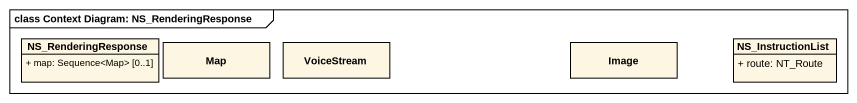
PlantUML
@startuml
mainframe class Context Diagram: NS_RenderingResponse
hide circle
hide empty members
skinparam classAttributeIconSize 0
class NS_RenderingResponse {
  + map: Sequence<Map> [0..1]
}
class "Map" as Map_
class VoiceStream
class Image
class NS_InstructionList {
  + route: NT_Route
}
@enduml
